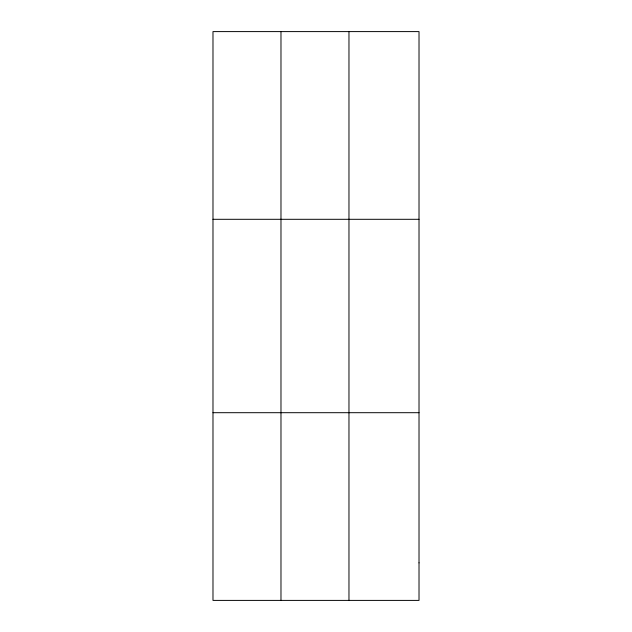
<?xml version="1.0" encoding="UTF-8"?>
<svg xmlns="http://www.w3.org/2000/svg" width="632" height="632" viewBox="0 0 632 632"><rect width="100%" height="100%" fill="white"/><g stroke="black" fill="none" stroke-linecap="round" stroke-linejoin="round"><path stroke-width="0.95" d="M280.979 600.4L280.979 31.6M348.967 600.4L348.967 31.6M212.984 219.304L419.016 219.304M212.984 412.696L419.016 412.696M419.016 562.859L419.016 600.4L212.984 600.4L212.984 31.6L419.016 31.6L419.016 562.859"/></g></svg>
